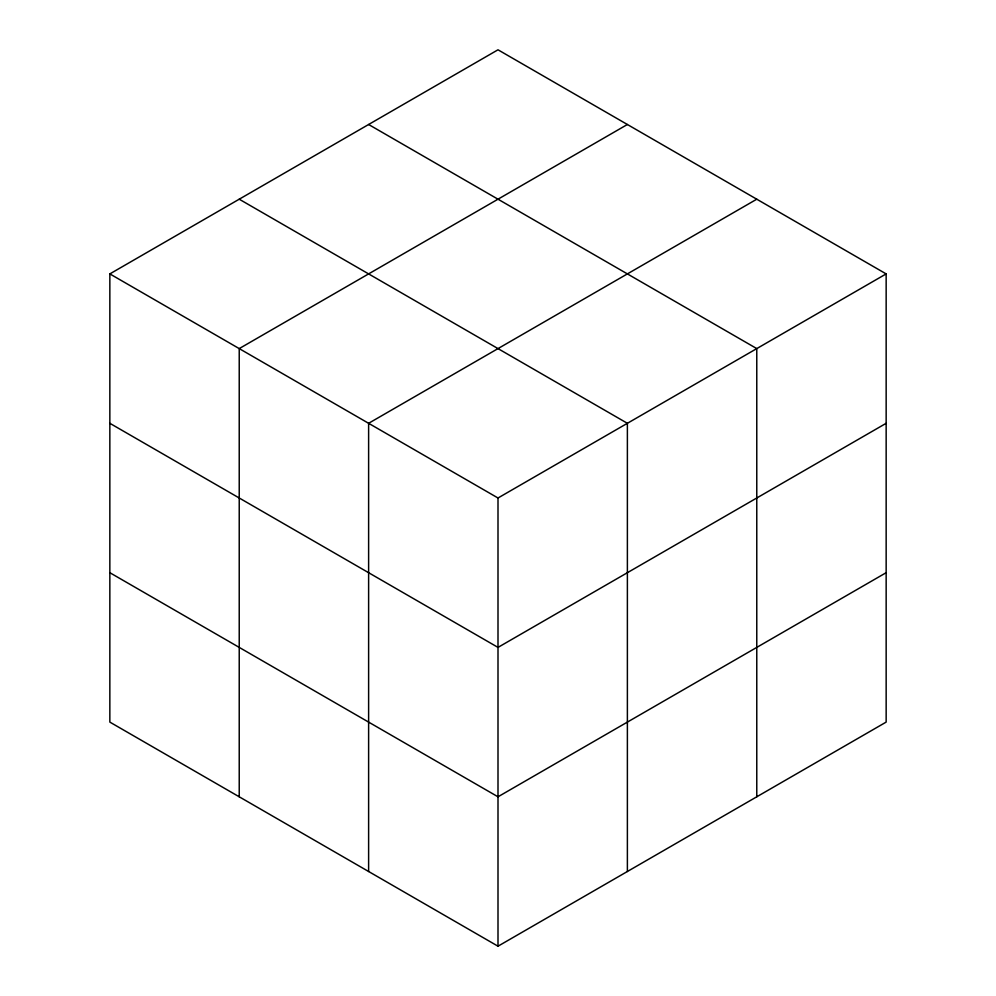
<?xml version="1.0" encoding="UTF-8"?>
<svg xmlns="http://www.w3.org/2000/svg" width="996" height="996" viewBox="0 0 996 996"><rect width="100%" height="100%" fill="white"/><g stroke="black" fill="none" stroke-linecap="round" stroke-linejoin="round"><path stroke-width="1.49" d="M109.846 273.9L498 49.8L886.154 273.9L886.154 722.1L498 946.2L109.846 722.1L109.846 273.9L498 498L886.154 273.9M627.38 124.5L239.227 348.6L239.227 796.8M756.773 199.2L368.62 423.3L368.62 871.5M886.154 423.3L498 647.4L109.846 423.3M886.154 572.7L498 796.8L109.846 572.7M368.62 124.5L756.773 348.6L756.773 796.8M239.227 199.2L627.38 423.3L627.38 871.5M498 498L498 946.2"/></g></svg>
